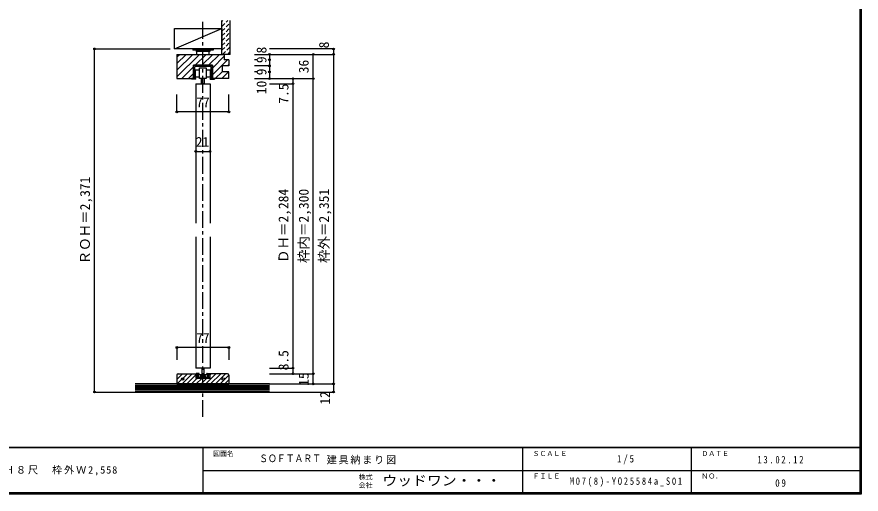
# Model space of a CAD drawing. Units: millimetres, scale not verified. Extents: x -973 to 977, y -701 to 696.
# Drawn here: x -274 to 977, y -701 to 6 of the extents above; entities that cross this region are included whole.
import ezdxf
from ezdxf.enums import TextEntityAlignment as Align

# ---------------------------------------------------------------- set-up
doc = ezdxf.new("R2010")
doc.units = ezdxf.units.MM
doc.header["$LTSCALE"] = 5
doc.header["$PDMODE"] = 32
doc.header["$PDSIZE"] = 2.5
doc.linetypes.add('CHAIN1', pattern=[8, 5, -1, 1, -1])
doc.linetypes.add('DASHED1', pattern=[1.8, 1.2, -0.6])
for name, color, linetype in [('0-1_通り芯', 4, 'CHAIN1'), ('0-3_仕上げ', 2, 'Continuous'), ('0-4_枠', 3, 'Continuous'), ('0-6_扉', 6, 'Continuous'), ('0-7_金物', 7, 'Continuous'), ('0-A_文字', 3, 'Continuous'), ('0-B_寸法', 7, 'Continuous'), ('0-C_ハッチ', 4, 'Continuous'), ('F-0_補助線', 7, 'Continuous'), ('F-1_枠', 6, 'Continuous'), ('F-A_文字', 7, 'Continuous')]:
    doc.layers.add(name, color=color, linetype=linetype)
doc.styles.add('HGP明朝B', font='')
doc.styles.add('ＭＳ ゴシック', font='')
doc.styles.get('HGP明朝B').set_extended_font_data('HGP明朝B')
doc.styles.get('ＭＳ ゴシック').set_extended_font_data('MS Gothic')

msp = doc.modelspace()

# ---------------------------------------------------------------- linework, layer by layer
at = {"layer": '0-1_通り芯'}
msp.add_line((1.653, -586.651), (1.653, 0.333), dxfattribs=at)
at = {"layer": '0-3_仕上げ'}
for p, q in [((29.653, -49.667), (29.653, 0.333)), ((42.153, -49.667), (42.153, 0.333)), ((42.153, -49.667), (29.653, -49.667)), ((100.153, -537.667), (-98.847, -537.667)), ((-98.847, -549.667), (100.153, -549.667))]:
    msp.add_line(p, q, dxfattribs=at)
at = {"layer": '0-3_仕上げ', "color": 4}
for p, q in [((-40.347, -11.642), (29.653, -11.642)), ((-40.347, -41.642), (-40.347, -11.642)), ((-40.347, -41.642), (29.653, -11.642))]:
    msp.add_line(p, q, dxfattribs=at)
at = {"layer": '0-3_仕上げ', "color": 7}
for p, q in [((-98.847, -539.667), (100.153, -539.667)), ((-98.847, -541.667), (100.153, -541.667)), ((-98.847, -543.667), (100.153, -543.667)), ((-98.847, -545.667), (100.153, -545.667)), ((-98.847, -547.667), (100.153, -547.667))]:
    msp.add_line(p, q, dxfattribs=at)
at = {"layer": '0-3_仕上げ', "color": 4}
msp.add_lwpolyline([(29.653, -11.642), (29.653, -41.642), (-40.347, -41.642)], dxfattribs=at)
at = {"layer": '0-4_枠'}
for p, q in [((-36.847, -49.667), (33.153, -49.667)), ((33.153, -49.667), (33.153, -57.667)), ((40.153, -57.667), (33.153, -57.667)), ((40.153, -85.667), (15.653, -85.667)), ((40.153, -75.667), (30.153, -75.667)), ((40.153, -85.667), (40.153, -75.667)), ((-36.847, -524.667), (-36.847, -537.667)), ((-34.847, -522.667), (-8.597, -522.667)), ((-8.597, -522.667), (-8.597, -529.667)), ((38.153, -522.667), (11.903, -522.667)), ((40.153, -524.667), (40.153, -537.667)), ((-36.847, -537.667), (40.153, -537.667))]:
    msp.add_line(p, q, dxfattribs=at)
for points in [[(-36.847, -49.667), (-36.847, -85.667), (-12.347, -85.667), (-12.347, -65.667), (15.653, -65.667), (15.653, -85.667)], [(40.153, -57.667), (40.153, -66.667), (30.153, -66.667), (30.153, -75.667)], [(11.903, -522.667), (11.903, -529.667), (-8.597, -529.667)]]:
    msp.add_lwpolyline(points, dxfattribs=at)
for centre in [(-28.347, -530.167), (31.653, -530.167)]:
    msp.add_circle(centre, 1.75, dxfattribs=at)
for centre, start, end in [((-34.847, -524.667), 90, 180), ((38.153, -524.667), 0, 90)]:
    msp.add_arc(centre, 2, start, end, dxfattribs=at)
at = {"layer": '0-6_扉'}
for p, q in [((-8.847, -93.167), (-8.847, -299.667)), ((-8.847, -93.167), (12.153, -93.167)), ((12.153, -93.167), (12.153, -299.667)), ((-8.847, -319.667), (-8.847, -514.167)), ((12.153, -319.667), (12.153, -514.167)), ((12.153, -514.167), (-8.847, -514.167))]:
    msp.add_line(p, q, dxfattribs=at)
at = {"layer": '0-7_金物'}
for p, q in [((-13.347, -41.642), (-13.347, -43.642)), ((16.653, -41.642), (-13.347, -41.642)), ((16.653, -43.642), (-13.347, -43.642)), ((-8.347, -43.642), (-8.347, -45.642)), ((11.653, -45.642), (-8.347, -45.642)), ((-7.347, -49.667), (-7.347, -45.642)), ((10.653, -45.642), (10.653, -49.667)), ((11.653, -43.642), (11.653, -45.642)), ((16.653, -41.642), (16.653, -43.642)), ((-12.347, -85.667), (-12.347, -65.667)), ((15.653, -65.667), (-12.347, -65.667)), ((-10.347, -85.667), (-10.347, -67.667)), ((13.653, -67.667), (-10.347, -67.667)), ((6.653, -72.465), (12.623, -72.465)), ((12.623, -72.465), (12.623, -83.465)), ((13.653, -85.667), (13.653, -67.667)), ((15.653, -85.667), (15.653, -65.667)), ((-12.347, -85.667), (-15.347, -85.667)), ((-15.347, -85.667), (-15.347, -86.667)), ((-9.049, -86.667), (-15.347, -86.667)), ((-3.347, -83.465), (-9.377, -83.465)), ((6.653, -85.667), (-3.347, -85.667)), ((-0.347, -93.167), (-0.347, -85.667)), ((3.653, -85.667), (3.653, -93.167)), ((12.623, -83.465), (6.653, -83.465)), ((12.486, -86.667), (12.486, -85.667)), ((13.653, -85.667), (12.486, -85.667)), ((12.486, -86.667), (18.653, -86.667)), ((15.653, -85.667), (18.653, -85.667)), ((18.653, -85.667), (18.653, -86.667)), ((3.653, -93.167), (-0.347, -93.167)), ((-8.565, -524.033), (-8.347, -523.667)), ((-8.565, -524.301), (-8.347, -524.667)), ((-8.565, -525.533), (-8.347, -525.167)), ((-8.347, -523.667), (-8.347, -522.167)), ((-4.447, -522.167), (-8.347, -522.167)), ((-8.347, -525.167), (-8.347, -524.667)), ((-6.847, -527.467), (-6.847, -523.867)), ((-6.347, -523.367), (-4.447, -523.367)), ((-5.347, -523.559), (-5.347, -527.559)), ((-5.347, -523.559), (8.653, -523.559)), ((0.153, -514.209), (0.153, -523.559)), ((3.153, -514.209), (3.153, -523.559)), ((7.753, -522.167), (11.653, -522.167)), ((9.653, -523.367), (7.753, -523.367)), ((8.653, -523.559), (8.653, -527.559)), ((10.153, -527.467), (10.153, -523.867)), ((11.653, -522.167), (11.653, -523.667)), ((11.871, -524.033), (11.653, -523.667)), ((11.871, -524.301), (11.653, -524.667)), ((11.653, -524.667), (11.653, -525.167)), ((11.871, -525.533), (11.653, -525.167)), ((-8.565, -525.801), (-8.347, -526.167)), ((-8.565, -527.033), (-8.347, -526.667)), ((-8.565, -527.301), (-8.347, -527.667)), ((-8.347, -526.667), (-8.347, -526.167)), ((-8.347, -528.167), (-8.347, -527.667)), ((10.153, -529.667), (-6.847, -529.667)), ((-6.347, -527.967), (-3.847, -527.967)), ((-5.347, -527.559), (8.653, -527.559)), ((-3.847, -527.967), (-3.847, -528.467)), ((-3.847, -528.467), (1.353, -528.467)), ((-2.347, -525.559), (-2.347, -527.559)), ((-2.347, -525.559), (5.653, -525.559)), ((0.153, -525.559), (0.153, -526.342)), ((0.153, -526.342), (3.153, -526.342)), ((1.353, -528.467), (1.653, -528.767)), ((1.653, -528.767), (1.953, -528.467)), ((1.953, -528.467), (7.153, -528.467)), ((3.153, -525.559), (3.153, -526.342)), ((5.653, -525.559), (5.653, -527.559)), ((9.653, -527.967), (7.153, -527.967)), ((7.153, -528.467), (7.153, -527.967)), ((11.871, -525.801), (11.653, -526.167)), ((11.653, -526.167), (11.653, -526.667)), ((11.871, -527.033), (11.653, -526.667)), ((11.871, -527.301), (11.653, -527.667)), ((11.653, -528.167), (11.653, -527.667))]:
    msp.add_line(p, q, dxfattribs=at)
for points in [[(-9.377, -83.465), (-9.377, -72.465), (-3.347, -72.465)], [(-3.347, -85.667), (-3.347, -69.667), (6.653, -69.667), (6.653, -85.667)], [(-9.049, -86.667), (-9.049, -85.667), (-10.347, -85.667)]]:
    msp.add_lwpolyline(points, dxfattribs=at)
for centre, radius, start, end in [((-8.297, -524.167), 0.3, 153.43495, 206.56505), ((-6.347, -523.867), 0.5, 90, 180), ((-4.447, -522.767), 0.6, 0, 90), ((-4.447, -522.767), 0.6, 270, 0), ((7.753, -522.767), 0.6, 90, 180), ((7.753, -522.767), 0.6, 180, 270), ((9.653, -523.867), 0.5, 0, 90), ((11.603, -524.167), 0.3, 333.43495, 26.56505), ((-8.297, -525.667), 0.3, 153.43495, 206.56505), ((-8.297, -527.167), 0.3, 153.43495, 206.56505), ((-6.847, -528.167), 1.5, 180, 270), ((-6.347, -527.467), 0.5, 180, 270), ((9.653, -527.467), 0.5, 270, 0), ((10.153, -528.167), 1.5, 270, 0), ((11.603, -525.667), 0.3, 333.43495, 26.56505), ((11.603, -527.167), 0.3, 333.43495, 26.56505)]:
    msp.add_arc(centre, radius, start, end, dxfattribs=at)
at = {"layer": '0-A_文字', "color": 4}
for p, q in [((40.153, -483.75), (-36.847, -483.75)), ((-36.847, -483.75), (-36.847, -501.868)), ((40.153, -483.75), (40.153, -501.868))]:
    msp.add_line(p, q, dxfattribs=at)
at = {"layer": '0-A_文字', "color": 7}
for p in [(-36.847, -483.75), (40.153, -483.75)]:
    msp.add_point(p, dxfattribs=at)
at = {"layer": '0-B_寸法', "color": 4}
for p, q in [((-158.847, -41.642), (-46.847, -41.642)), ((-158.847, -549.667), (-158.847, -41.642)), ((78.153, -49.667), (195.153, -49.667)), ((195.153, -41.667), (100.153, -41.667)), ((100.153, -49.667), (100.153, -85.667)), ((165.153, -537.667), (165.153, -49.667)), ((195.153, -41.667), (195.153, -549.667)), ((81.571, -57.667), (78.153, -57.667)), ((100.153, -57.667), (98.064, -57.667)), ((100.153, -66.667), (78.153, -66.667)), ((81.571, -75.667), (78.153, -75.667)), ((78.153, -85.667), (135.153, -85.667)), ((100.153, -75.667), (98.064, -75.667)), ((135.153, -85.666), (165.153, -85.666)), ((135.153, -522.667), (135.153, -85.667)), ((100.153, -93.167), (135.153, -93.167)), ((-36.847, -134.914), (-36.847, -109.295)), ((40.153, -134.914), (40.153, -109.295)), ((40.153, -134.914), (-36.847, -134.914)), ((-8.847, -179.459), (-8.847, -193.498)), ((12.153, -179.459), (12.153, -193.498)), ((-8.847, -193.498), (12.153, -193.498)), ((100.153, -514.167), (135.153, -514.167)), ((100.153, -522.667), (165.153, -522.667)), ((100.153, -537.667), (195.153, -537.667)), ((-158.847, -549.667), (-98.847, -549.667)), ((100.153, -549.667), (195.153, -549.667))]:
    msp.add_line(p, q, dxfattribs=at)
at = {"layer": '0-B_寸法'}
for p in [(-158.847, -41.642), (100.153, -49.667), (165.153, -49.667), (195.153, -41.667), (195.153, -49.667), (100.153, -57.667), (100.153, -66.667), (100.153, -75.667), (100.153, -85.667), (135.153, -85.667), (165.153, -85.666), (135.153, -93.167), (-36.847, -134.914), (40.153, -134.914), (-8.847, -193.498), (12.153, -193.498), (135.153, -514.167), (135.153, -522.667), (165.153, -522.667), (165.153, -537.667), (195.153, -537.667), (-158.847, -549.667), (195.153, -549.667)]:
    msp.add_point(p, dxfattribs=at)
at = {"layer": '0-C_ハッチ', "linetype": 'DASHED1'}
for p, q in [((29.653, -8.348), (38.334, 0.333)), ((29.653, -1.277), (31.263, 0.333)), ((29.653, -15.419), (42.153, -2.919)), ((29.653, -22.49), (42.153, -9.99)), ((29.653, -29.561), (42.153, -17.061)), ((29.653, -36.632), (42.153, -24.132)), ((29.653, -43.703), (42.153, -31.203)), ((30.761, -49.667), (42.153, -38.274)), ((37.832, -49.667), (42.153, -45.345))]:
    msp.add_line(p, q, dxfattribs=at)
at = {"layer": '0-C_ハッチ'}
for p, q in [((-36.847, -82.954), (-3.56, -49.667)), ((-36.847, -73.054), (-13.459, -49.667)), ((-36.847, -63.155), (-23.359, -49.667)), ((-36.847, -53.255), (-33.258, -49.667)), ((-9.66, -65.667), (6.34, -49.667)), ((0.239, -65.667), (16.239, -49.667)), ((10.139, -65.667), (26.139, -49.667)), ((15.653, -70.052), (33.153, -52.552)), ((15.653, -79.952), (37.938, -57.667)), ((-29.66, -85.667), (-12.347, -68.354)), ((38.837, -66.667), (40.153, -65.351)), ((-19.761, -85.667), (-12.347, -78.253)), ((19.837, -85.667), (30.153, -75.351)), ((29.737, -85.667), (39.737, -75.667)), ((39.636, -85.667), (40.153, -85.15)), ((-36.847, -531.047), (-28.467, -522.667)), ((-36.396, -537.667), (-21.396, -522.667)), ((-29.324, -537.667), (-14.324, -522.667)), ((-22.253, -537.667), (-8.597, -524.01)), ((6.031, -537.667), (21.031, -522.667)), ((11.903, -524.522), (13.758, -522.667)), ((13.102, -537.667), (28.102, -522.667)), ((20.173, -537.667), (35.173, -522.667)), ((27.244, -537.667), (40.153, -524.758)), ((-15.182, -537.667), (-7.182, -529.667)), ((-8.111, -537.667), (-0.111, -529.667)), ((-1.04, -537.667), (6.96, -529.667)), ((34.315, -537.667), (40.153, -531.829))]:
    msp.add_line(p, q, dxfattribs=at)
at = {"layer": 'F-1_枠'}
for p, q in [((974.986, 695.833), (974.986, -700.833)), ((975.82, 695.833), (975.82, -700.833)), ((976.653, 695.833), (976.653, -700.833)), ((976.653, -631.667), (-973.347, -631.667)), ((976.653, -632.5), (-973.347, -632.5)), ((1.653, -632.5), (1.653, -699.167)), ((474.986, -632.5), (474.986, -699.167)), ((724.986, -632.5), (724.986, -699.167)), ((1.653, -665.833), (974.986, -665.834)), ((976.653, -699.167), (-973.347, -699.167)), ((976.653, -700), (-973.347, -700)), ((976.653, -700.833), (-973.347, -700.833))]:
    msp.add_line(p, q, dxfattribs=at)

# ---------------------------------------------------------------- texts
at = {"layer": '0-A_文字', "color": 7, "style": 'ＭＳ ゴシック'}
msp.add_text('77', height=14.66, dxfattribs=at).set_placement((-8.347, -481.25), align=Align.BOTTOM_LEFT)
at = {"layer": '0-B_寸法', "style": 'ＭＳ ゴシック'}
for s, p in [('8', (192.653, -40.739)), ('8', (100.153, -48.408)), ('9', (100.153, -62.667)), ('36', (162.653, -77.667)), ('9', (100.153, -80.667)), ('10', (100.153, -108.61)), ('7.5', (132.748, -122.826)), ('ＲＯＨ＝2,371', (-161.347, -360.655)), ('ＤＨ＝2,284', (132.653, -358.667)), ('枠内＝2,300', (162.653, -358.667)), ('枠外＝2,351', (192.653, -358.667)), ('8.5', (132.742, -517.57)), ('15', (162.653, -540.515)), ('12', (194.149, -568.405))]:
    msp.add_text(s, height=14.66, rotation=90, dxfattribs=at).set_placement(p, align=Align.BOTTOM_LEFT)
for s, p in [('77', (-8.347, -132.414)), ('21', (-8.972, -190.998))]:
    msp.add_text(s, height=14.66, dxfattribs=at).set_placement(p, align=Align.BOTTOM_LEFT)
at = {"layer": 'F-0_補助線', "style": 'HGP明朝B', "width": 0.85}
msp.add_text('ＳＯＦＴＡＲＴ', height=11, dxfattribs=at).set_placement((84.986, -656.798), align=Align.BOTTOM_LEFT)
at = {"layer": 'F-0_補助線', "insert": (185.035, -656.798), "char_height": 11, "attachment_point": 7, "style": 'ＭＳ ゴシック'}
msp.add_mtext('\\T1.17;建具納まり図', dxfattribs=at)
at = {"layer": 'F-A_文字', "style": 'ＭＳ ゴシック'}
for s, p in [('図面名', (16.653, -646.667)), ('ＳＣＡＬＥ', (489.986, -646.667)), ('ＤＡＴＥ', (739.986, -646.667)), ('株式', (232.486, -681.5)), ('ＦＩＬＥ', (489.986, -680)), ('ＮＯ．', (739.986, -680.001)), ('会社', (232.486, -693.5))]:
    msp.add_text(s, height=7.331, dxfattribs=at).set_placement(p, align=Align.BOTTOM_LEFT)
at = {"layer": 'F-A_文字', "style": 'ＭＳ ゴシック', "width": 1.1}
msp.add_text('ウッドワン・・・', height=14.66, dxfattribs=at).set_placement((267.486, -692.5), align=Align.BOTTOM_LEFT)
at = {"layer": 'F-A_文字', "char_height": 11, "attachment_point": 7, "style": 'ＭＳ ゴシック'}
for s, insert in [('\\T1.38;\\W0.9;1/5', (614.986, -656.667)), ('\\T1.39;\\W0.85;13.02.12', (823.111, -655.417)), ('\\T1.19;ソフトアート\u3000クローゼットドア\\~\\~調整枠\u3000３方枠＋直置敷居\u3000ドアＨ８尺\\~\\~枠外Ｗ2,558', (-846.68, -673.333)), ('\\T1.4;\\W0.85;M07(8)-YO25584a_S01', (544.986, -690.001)), ('\\T1.36;\\W0.9;09', (849.361, -690.001))]:
    msp.add_mtext(s, dxfattribs=dict(at, insert=insert))

doc.saveas('drawing.dxf')
